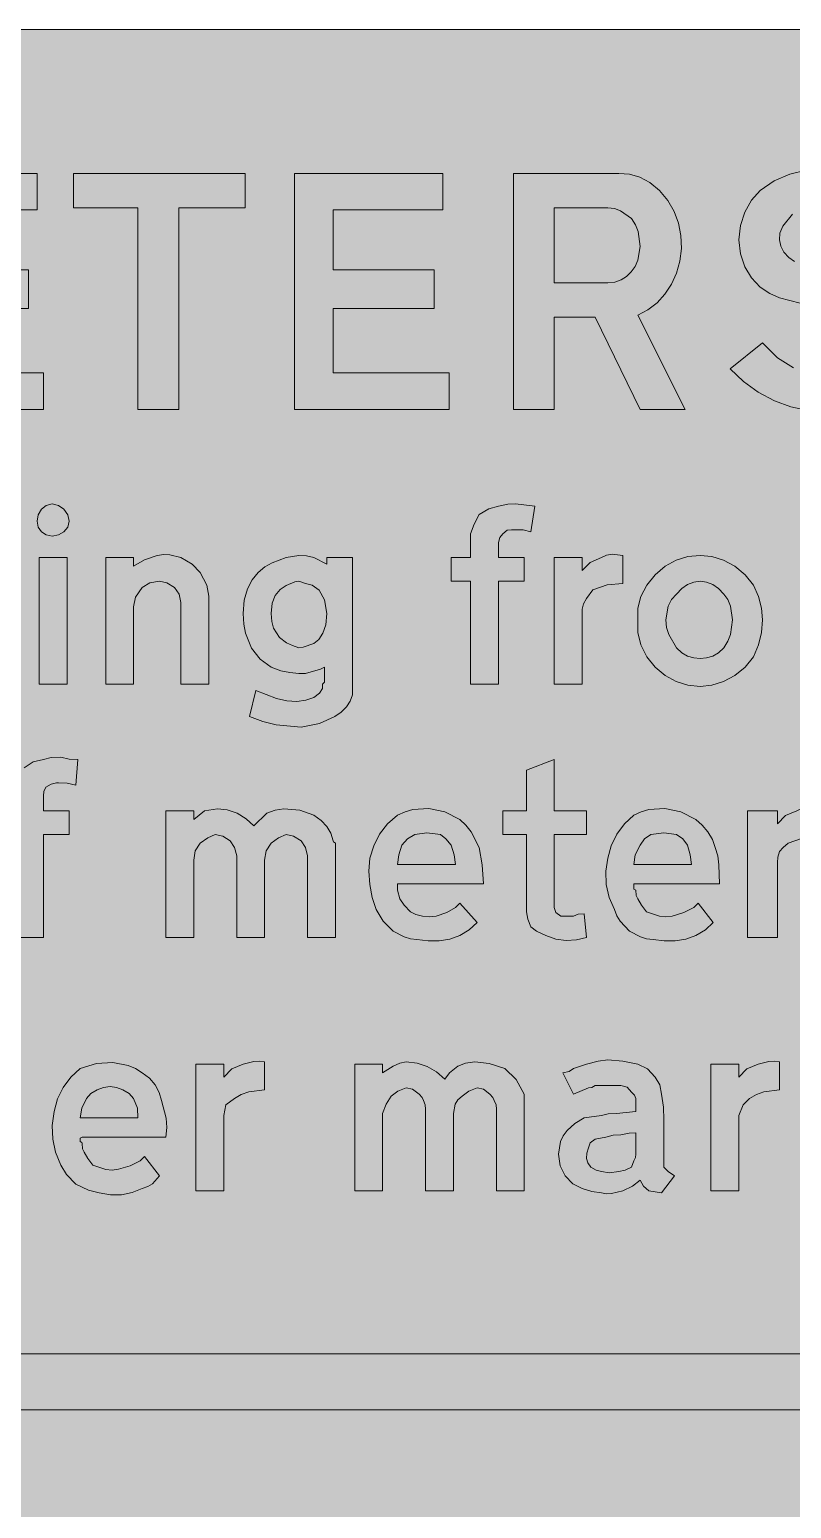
# Model space of a CAD drawing. Header units: metres. Extents: x 10 to 559, y 12 to 260.
# Drawn here: x 183.5 to 247.4, y 136.1 to 260.1 of the extents above; entities that cross this region are included whole.
import ezdxf

# ---------------------------------------------------------------- set-up
doc = ezdxf.new("R2010")
doc.units = ezdxf.units.M
for name, color, linetype, true_color in [('FILL_FIREBRICK_C36B00', 7, 'Continuous', 0xc36b00), ('FILL_WHITE_FFFFFF', 7, 'Continuous', 0xffffff), ('STROKE_WHITE_FFFFFF', 7, 'Continuous', 0xffffff)]:
    doc.layers.add(name, color=color, linetype=linetype, true_color=true_color)

msp = doc.modelspace()

# ---------------------------------------------------------------- hatches: boundary and pattern name
at = {"layer": 'FILL_FIREBRICK_C36B00', "true_color": 0xc36b00}
h = msp.add_hatch(color=7, dxfattribs=at)
h.dxf.hatch_style = 1
h.paths.add_polyline_path([(553.76, 259.97), (555.08, 259.58), (556.32, 258.96), (557.46, 258.12), (558.3, 256.98), (558.92, 255.74), (559.31, 254.42), (559.44, 253.08), (559.44, 19.26), (559.31, 17.91), (558.9, 16.56), (558.25, 15.32), (557.46, 14.22), (556.29, 13.28), (555.01, 12.6), (553.69, 12.2), (552.42, 12.06), (17.28, 12.06), (16.04, 12.2), (14.78, 12.6), (13.56, 13.28), (12.42, 14.22), (11.48, 15.36), (10.8, 16.61), (10.4, 17.92), (10.26, 19.26), (10.26, 253.08), (10.4, 254.34), (10.8, 255.6), (11.48, 256.93), (12.42, 258.12), (13.52, 259.04), (14.12, 259.36), (14.76, 259.56), (16.09, 259.97), (17.28, 260.1), (552.42, 260.1), (553.76, 259.97)])
at = {"layer": 'FILL_WHITE_FFFFFF', "true_color": 0xffffff}
h = msp.add_hatch(color=7, dxfattribs=at)
h.dxf.hatch_style = 1
h.paths.add_polyline_path([(257.76, 233.28), (257.74, 233.01), (257.58, 232.74), (257.47, 232.04), (257.22, 231.48), (256.66, 230.6), (255.96, 229.86), (254.76, 229.02), (253.37, 228.42), (251.88, 228.09), (250.38, 228.06), (248.82, 228.16), (247.36, 228.47), (245.98, 228.97), (244.62, 229.68), (243.38, 230.6), (242.28, 231.66), (244.98, 233.82), (246.23, 232.56), (247.57, 231.73), (249, 231.26), (250.56, 231.12), (251.76, 231.09), (252.85, 231.3), (253.75, 231.78), (254.09, 232.13), (254.34, 232.56), (254.44, 233.16), (254.43, 233.84), (254.29, 234.56), (253.98, 235.26), (253.45, 235.84), (252.7, 236.25), (251.78, 236.53), (250.74, 236.7), (250.02, 236.88), (248.15, 237.17), (246.42, 237.6), (245.61, 237.98), (244.8, 238.5), (244.06, 239.27), (243.49, 240.21), (243.13, 241.28), (243, 242.46), (243.13, 243.66), (243.49, 244.8), (244.06, 245.8), (244.8, 246.6), (245.97, 247.41), (247.27, 247.97), (248.65, 248.3), (250.02, 248.4), (251.02, 248.35), (251.98, 248.2), (252.92, 247.94), (253.84, 247.59), (255.64, 246.58), (257.4, 245.16), (254.7, 243.18), (254.19, 243.68), (253.61, 244.1), (252.34, 244.73), (251.03, 245.13), (249.84, 245.34), (248.6, 245.18), (248.04, 244.96), (247.5, 244.62), (246.69, 243.61), (246.44, 243.03), (246.42, 242.46), (246.52, 241.93), (246.78, 241.43), (247.18, 240.99), (247.68, 240.66), (248.76, 240.3), (253.26, 239.4), (254.05, 239.29), (254.7, 239.04), (255.49, 238.66), (256.14, 238.14), (256.67, 237.54), (257.15, 236.84), (257.53, 236.06), (257.76, 235.26), (257.94, 233.82), (257.76, 233.82), (257.76, 233.75), (257.76, 233.64), (257.76, 233.28)])
h = msp.add_hatch(color=7, dxfattribs=at)
h.dxf.hatch_style = 1
h.paths.add_polyline_path([(171.72, 248.04), (184.14, 248.04), (184.14, 244.98), (174.96, 244.98), (174.96, 239.94), (183.42, 239.94), (183.42, 236.7), (174.96, 236.7), (174.96, 231.3), (184.68, 231.3), (184.68, 228.24), (171.72, 228.24), (171.72, 248.04)])
h = msp.add_hatch(color=7, dxfattribs=at)
h.dxf.hatch_style = 1
h.paths.add_polyline_path([(201.6, 245.16), (196.02, 245.16), (196.02, 228.24), (192.6, 228.24), (192.6, 245.16), (187.2, 245.16), (187.2, 248.04), (201.6, 248.04), (201.6, 245.16)])
h = msp.add_hatch(color=7, dxfattribs=at)
h.dxf.hatch_style = 1
h.paths.add_polyline_path([(205.74, 248.04), (218.16, 248.04), (218.16, 244.98), (208.98, 244.98), (208.98, 239.94), (217.44, 239.94), (217.44, 236.7), (208.98, 236.7), (208.98, 231.3), (218.7, 231.3), (218.7, 228.24), (205.74, 228.24), (205.74, 248.04)])
h = msp.add_hatch(color=7, dxfattribs=at)
h.dxf.hatch_style = 1
h.paths.add_polyline_path([(232.92, 248.04), (233.83, 247.97), (234.7, 247.73), (235.53, 247.28), (236.34, 246.6), (237.05, 245.76), (237.58, 244.85), (237.93, 243.87), (238.14, 242.82), (238.18, 241.74), (238.06, 240.69), (237.78, 239.68), (237.35, 238.75), (236.8, 237.9), (236.14, 237.18), (235.38, 236.59), (234.54, 236.16), (238.5, 228.24), (234.72, 228.24), (230.94, 235.98), (227.52, 235.98), (227.52, 228.24), (224.1, 228.24), (224.1, 248.04), (232.92, 248.04)])
h.paths.add_polyline_path([(232.6, 238.93), (233.13, 239.11), (233.59, 239.4), (233.98, 239.78), (234.29, 240.24), (234.53, 240.76), (234.72, 241.92), (234.56, 243.16), (234.34, 243.72), (234, 244.26), (233.08, 244.91), (232.56, 245.1), (232.02, 245.16), (227.52, 245.16), (227.52, 238.86), (232.02, 238.86), (232.6, 238.93)], flags=16)
h = msp.add_hatch(color=7, dxfattribs=at)
h.dxf.hatch_style = 1
h.paths.add_polyline_path([(186.72, 218.38), (186.39, 217.98), (185.93, 217.72), (185.4, 217.62), (184.9, 217.72), (184.5, 217.98), (184.24, 218.38), (184.14, 218.88), (184.24, 219.41), (184.5, 219.87), (184.9, 220.2), (185.4, 220.32), (185.93, 220.2), (186.39, 219.87), (186.72, 219.41), (186.84, 218.88), (186.72, 218.38)])
h = msp.add_hatch(color=7, dxfattribs=at)
h.dxf.hatch_style = 1
h.paths.add_polyline_path([(222.84, 205.2), (220.5, 205.2), (220.5, 213.84), (218.88, 213.84), (218.88, 215.82), (220.5, 215.82), (220.5, 217.8), (220.79, 218.61), (221.22, 219.42), (222.03, 219.92), (222.84, 220.14), (223.63, 220.3), (224.28, 220.32), (225.9, 220.14), (225.54, 217.98), (224.91, 218.14), (224.28, 218.16), (224.1, 218.16), (223.92, 218.16), (223.56, 218.12), (223.2, 217.8), (222.95, 217.51), (222.84, 217.08), (222.84, 215.82), (225, 215.82), (225, 213.84), (222.84, 213.84), (222.84, 205.2)])
h = msp.add_hatch(color=7, dxfattribs=at)
h.dxf.hatch_style = 1
h.paths.add_polyline_path([(186.66, 215.82), (186.66, 205.2), (184.32, 205.2), (184.32, 215.82), (186.66, 215.82)])
h = msp.add_hatch(color=7, dxfattribs=at)
h.dxf.hatch_style = 1
h.paths.add_polyline_path([(193.61, 213.71), (192.96, 213.3), (192.4, 212.49), (192.24, 211.68), (192.24, 205.2), (189.9, 205.2), (189.9, 215.82), (192.24, 215.82), (192.24, 215.1), (193.16, 215.62), (194.22, 216), (194.76, 216.07), (195.28, 216.05), (196.2, 215.82), (197.14, 215.26), (197.82, 214.56), (198.38, 213.5), (198.54, 212.58), (198.54, 205.2), (196.2, 205.2), (196.2, 212.04), (196.06, 212.74), (195.66, 213.3), (195.03, 213.71), (194.4, 213.84), (193.61, 213.71)])
h = msp.add_hatch(color=7, dxfattribs=at)
h.dxf.hatch_style = 1
h.paths.add_polyline_path([(210.6, 215.82), (210.6, 204.3), (210.4, 203.78), (210.08, 203.3), (209.64, 202.86), (209.11, 202.48), (207.82, 201.9), (206.28, 201.6), (204.19, 201.78), (203.07, 202.06), (201.96, 202.5), (202.5, 204.66), (204.21, 204.01), (205.08, 203.82), (205.92, 203.76), (206.69, 203.85), (207.34, 204.1), (207.82, 204.44), (208.08, 204.84), (208.08, 205.2), (208.26, 205.38), (208.26, 206.28), (208.26, 206.46), (208.26, 206.64), (207.9, 206.46), (206.64, 206.1), (206.28, 206.1), (206.1, 206.1), (205.33, 206.17), (204.58, 206.33), (203.76, 206.64), (202.86, 207.29), (202.12, 208.22), (201.61, 209.48), (201.47, 210.25), (201.42, 211.14), (201.52, 212.26), (201.78, 213.19), (202.18, 213.95), (202.68, 214.56), (203.25, 215.04), (203.85, 215.39), (205.02, 215.82), (206.1, 216), (206.73, 215.98), (207.36, 215.82), (208.44, 215.28), (208.44, 215.82), (210.6, 215.82)])
h.paths.add_polyline_path([(205.02, 213.48), (204.52, 213.14), (204.12, 212.65), (203.86, 211.99), (203.76, 211.14), (203.82, 210.46), (203.97, 209.91), (204.46, 209.12), (205.05, 208.66), (205.56, 208.44), (206.1, 208.26), (206.46, 208.31), (207.36, 208.62), (207.76, 208.96), (208.1, 209.48), (208.35, 210.19), (208.44, 211.14), (208.26, 212.29), (207.81, 213.08), (207.22, 213.52), (206.64, 213.66), (206.1, 213.84), (205.76, 213.8), (205.02, 213.48)], flags=16)
h = msp.add_hatch(color=7, dxfattribs=at)
h.dxf.hatch_style = 1
h.paths.add_polyline_path([(230.53, 215.42), (231.48, 215.82), (231.91, 216.03), (232.38, 216.11), (233.28, 216), (233.28, 213.66), (231.95, 213.53), (230.76, 213.12), (230.22, 212.4), (229.97, 211.95), (229.86, 211.5), (229.86, 205.2), (227.52, 205.2), (227.52, 215.82), (229.86, 215.82), (229.86, 214.74), (230.53, 215.42)])
h = msp.add_hatch(color=7, dxfattribs=at)
h.dxf.hatch_style = 1
h.paths.add_polyline_path([(234.79, 212.56), (235.27, 213.51), (235.98, 214.38), (236.82, 215.09), (237.73, 215.6), (238.71, 215.9), (239.76, 216), (240.73, 215.9), (241.72, 215.6), (242.67, 215.09), (243.54, 214.38), (244.22, 213.51), (244.66, 212.56), (244.91, 211.57), (244.98, 210.6), (244.91, 209.53), (244.66, 208.49), (244.22, 207.51), (243.54, 206.64), (242.67, 205.93), (241.72, 205.43), (240.73, 205.12), (239.76, 205.02), (238.71, 205.12), (237.73, 205.43), (236.82, 205.93), (235.98, 206.64), (235.27, 207.51), (234.79, 208.49), (234.54, 209.53), (234.54, 210.6), (234.54, 211.57), (234.79, 212.56)])
h.paths.add_polyline_path([(238.7, 213.57), (238.22, 213.23), (237.78, 212.76), (237.34, 212.3), (237.06, 211.75), (236.88, 210.6), (236.94, 209.96), (237.13, 209.36), (237.78, 208.26), (238.22, 207.82), (238.7, 207.54), (239.22, 207.4), (239.76, 207.36), (240.3, 207.4), (240.82, 207.54), (241.3, 207.82), (241.74, 208.26), (242.08, 208.8), (242.3, 209.36), (242.46, 210.6), (242.3, 211.75), (242.08, 212.3), (241.74, 212.76), (241.3, 213.23), (240.82, 213.57), (240.3, 213.77), (239.76, 213.84), (239.22, 213.77), (238.7, 213.57)], flags=16)
h = msp.add_hatch(color=7, dxfattribs=at)
h.dxf.hatch_style = 1
h.paths.add_polyline_path([(182.34, 183.96), (182.34, 192.6), (180.54, 192.6), (180.54, 194.58), (182.34, 194.58), (182.34, 196.56), (182.5, 197.37), (183.06, 198.18), (183.8, 198.68), (184.68, 198.9), (185.33, 199.06), (186.12, 199.08), (186.84, 198.92), (187.56, 198.9), (187.38, 196.74), (186.66, 196.9), (185.94, 196.92), (185.83, 196.92), (185.76, 196.92), (185.31, 196.81), (184.86, 196.56), (184.7, 196.2), (184.68, 195.84), (184.68, 194.58), (186.84, 194.58), (186.84, 192.6), (184.68, 192.6), (184.68, 183.96), (182.34, 183.96)])
h = msp.add_hatch(color=7, dxfattribs=at)
h.dxf.hatch_style = 1
h.paths.add_polyline_path([(227.65, 186.05), (228.06, 185.76), (229.14, 185.76), (229.52, 185.92), (230.04, 185.94), (230.22, 183.96), (229.38, 183.76), (228.51, 183.71), (227.64, 183.83), (226.8, 184.14), (226.03, 184.5), (225.54, 184.86), (225.29, 185.49), (225.18, 186.12), (225.18, 192.6), (223.2, 192.6), (223.2, 194.58), (225.18, 194.58), (225.18, 198), (227.52, 198.9), (227.52, 194.58), (230.22, 194.58), (230.22, 192.6), (227.52, 192.6), (227.52, 186.48), (227.65, 186.05)])
h = msp.add_hatch(color=7, dxfattribs=at)
h.dxf.hatch_style = 1
h.paths.add_polyline_path([(197.28, 193.86), (198.18, 194.58), (199.26, 194.76), (200.09, 194.66), (200.92, 194.38), (201.69, 193.92), (202.32, 193.32), (203.4, 194.4), (204.12, 194.65), (204.84, 194.76), (206.17, 194.63), (207.36, 194.22), (207.97, 193.78), (208.44, 193.28), (208.78, 192.7), (208.98, 192.06), (209, 191.97), (209.16, 191.88), (209.16, 191.52), (209.16, 183.96), (206.82, 183.96), (206.82, 190.8), (206.64, 191.52), (206.28, 192.06), (205.65, 192.47), (205.02, 192.6), (204.39, 192.31), (203.76, 191.88), (203.35, 191.23), (203.22, 190.44), (203.22, 183.96), (200.88, 183.96), (200.88, 190.8), (200.7, 191.52), (200.34, 192.06), (199.71, 192.47), (199.08, 192.6), (198.45, 192.31), (197.82, 191.88), (197.41, 191.23), (197.28, 190.44), (197.28, 183.96), (194.94, 183.96), (194.94, 194.58), (197.28, 194.58), (197.28, 193.86)])
h = msp.add_hatch(color=7, dxfattribs=at)
h.dxf.hatch_style = 1
h.paths.add_polyline_path([(214.94, 184.01), (214.02, 184.5), (213.17, 185.33), (212.58, 186.3), (212.24, 187.3), (212.04, 188.39), (211.97, 189.51), (212.04, 190.62), (212.38, 191.66), (212.87, 192.62), (213.53, 193.48), (214.38, 194.22), (215, 194.51), (215.65, 194.7), (216.99, 194.78), (218.33, 194.5), (219.6, 193.86), (220.11, 193.39), (220.55, 192.83), (221.22, 191.52), (221.47, 190.06), (221.58, 188.46), (214.38, 188.46), (214.38, 188.28), (214.38, 188.1), (214.38, 187.92), (214.56, 187.2), (214.94, 186.66), (215.46, 186.12), (215.92, 185.89), (216.47, 185.74), (217.05, 185.69), (217.62, 185.76), (218.5, 186.05), (219.24, 186.48), (219.6, 186.84), (221.04, 185.22), (220.39, 184.61), (219.6, 184.14), (218.76, 183.83), (217.87, 183.69), (216.94, 183.68), (216, 183.78), (215.46, 183.84), (214.94, 184.01)])
h.paths.add_polyline_path([(219.13, 190.89), (218.88, 191.7), (218.43, 192.22), (217.98, 192.6), (216.83, 192.74), (215.82, 192.6), (215.21, 192.22), (214.74, 191.7), (214.49, 190.89), (214.38, 190.08), (219.24, 190.08), (219.13, 190.89)], flags=16)
h = msp.add_hatch(color=7, dxfattribs=at)
h.dxf.hatch_style = 1
h.paths.add_polyline_path([(234.74, 184.01), (233.82, 184.5), (233.05, 185.33), (232.76, 185.79), (232.56, 186.3), (232.12, 187.3), (231.88, 188.39), (231.85, 189.51), (232.02, 190.62), (232.28, 191.66), (232.76, 192.62), (233.41, 193.48), (234.18, 194.22), (234.8, 194.51), (235.45, 194.7), (236.79, 194.78), (238.13, 194.5), (239.4, 193.86), (239.93, 193.39), (240.41, 192.83), (240.79, 192.19), (241.02, 191.52), (241.23, 190.81), (241.33, 190.06), (241.38, 188.46), (234.18, 188.46), (234.18, 188.28), (234.18, 188.1), (234.2, 188.01), (234.36, 187.92), (234.38, 187.49), (234.54, 187.2), (234.83, 186.66), (235.26, 186.12), (236.34, 185.74), (236.88, 185.69), (237.42, 185.76), (238.39, 186.05), (239.22, 186.48), (239.58, 186.84), (240.84, 185.22), (240.19, 184.61), (239.4, 184.14), (238.56, 183.83), (237.67, 183.69), (236.74, 183.68), (235.8, 183.78), (235.26, 183.84), (234.74, 184.01)])
h.paths.add_polyline_path([(238.93, 190.89), (238.68, 191.7), (238.3, 192.22), (237.78, 192.6), (236.7, 192.74), (235.62, 192.6), (235.1, 192.22), (234.72, 191.7), (234.31, 190.89), (234.18, 190.08), (239.04, 190.08), (238.93, 190.89)], flags=16)
h = msp.add_hatch(color=7, dxfattribs=at)
h.dxf.hatch_style = 1
h.paths.add_polyline_path([(246.91, 194.18), (247.86, 194.58), (248.29, 194.79), (248.76, 194.87), (249.66, 194.76), (249.66, 192.42), (248.33, 192.29), (247.14, 191.88), (246.71, 191.52), (246.42, 191.16), (246.26, 190.71), (246.24, 190.26), (246.24, 183.96), (243.72, 183.96), (243.72, 194.58), (246.24, 194.58), (246.24, 193.5), (246.91, 194.18)])
h = msp.add_hatch(color=7, dxfattribs=at)
h.dxf.hatch_style = 1
h.paths.add_polyline_path([(228.76, 172.73), (229.14, 172.98), (230.22, 173.34), (231.19, 173.59), (232.02, 173.7), (233.28, 173.59), (234.54, 173.34), (235.33, 172.94), (235.98, 172.26), (236.38, 171.61), (236.52, 170.82), (236.68, 169.74), (236.7, 168.66), (236.7, 165.24), (236.7, 164.7), (237.06, 164.34), (237.6, 163.98), (236.52, 162.54), (235.44, 162.72), (235.01, 163.1), (234.72, 163.62), (234.07, 163.1), (233.28, 162.72), (232.31, 162.5), (231.89, 162.47), (231.48, 162.54), (230.67, 162.65), (229.86, 162.9), (229.07, 163.31), (228.42, 163.98), (228.01, 164.81), (227.88, 165.78), (228.04, 166.84), (228.26, 167.32), (228.6, 167.76), (229.25, 168.37), (230.04, 168.84), (231.48, 169.02), (232.04, 169.18), (232.74, 169.2), (234.36, 169.38), (234.36, 169.92), (234.36, 170.46), (234.25, 170.73), (234, 171), (233.62, 171.41), (233.1, 171.54), (231.66, 171.54), (230.94, 171.54), (230.67, 171.38), (230.4, 171.36), (229.14, 170.82), (228.24, 172.62), (228.76, 172.73)])
h.paths.add_polyline_path([(232.92, 164.34), (233.46, 164.45), (234, 164.7), (234.18, 165.24), (234.34, 165.51), (234.36, 165.78), (234.36, 167.58), (233.8, 167.56), (233.1, 167.4), (232.47, 167.38), (231.84, 167.22), (230.94, 167.04), (230.53, 166.75), (230.4, 166.32), (230.24, 165.87), (230.22, 165.42), (230.33, 165.06), (230.58, 164.7), (231.03, 164.45), (231.48, 164.34), (232.13, 164.21), (232.92, 164.34)], flags=16)
h = msp.add_hatch(color=7, dxfattribs=at)
h.dxf.hatch_style = 1
h.paths.add_polyline_path([(187.38, 163.26), (186.62, 164.07), (186.12, 164.88), (185.68, 165.96), (185.45, 167.06), (185.41, 168.2), (185.58, 169.38), (185.84, 170.42), (186.32, 171.38), (186.97, 172.24), (187.74, 172.98), (189.11, 173.38), (190.49, 173.48), (191.79, 173.23), (192.4, 172.98), (192.96, 172.62), (193.57, 172.15), (194.04, 171.59), (194.38, 170.95), (194.58, 170.28), (194.96, 168.82), (195.01, 168.03), (194.94, 167.22), (187.92, 167.22), (187.76, 167.13), (187.74, 167.04), (187.74, 166.86), (187.9, 166.77), (187.92, 166.68), (187.94, 166.25), (188.1, 165.96), (188.39, 165.42), (188.82, 164.88), (189.9, 164.5), (190.44, 164.45), (190.98, 164.52), (191.95, 164.81), (192.78, 165.24), (193.14, 165.6), (194.4, 163.98), (193.82, 163.31), (193.44, 163.07), (192.96, 162.9), (192.12, 162.57), (191.23, 162.38), (190.3, 162.37), (189.36, 162.54), (188.44, 162.77), (187.38, 163.26)])
h.paths.add_polyline_path([(192.56, 169.65), (192.24, 170.46), (191.86, 170.89), (191.34, 171.18), (190.8, 171.38), (190.26, 171.45), (189.72, 171.38), (189.18, 171.18), (188.66, 170.89), (188.28, 170.46), (187.88, 169.65), (187.74, 168.84), (192.6, 168.84), (192.56, 169.65)], flags=16)
h = msp.add_hatch(color=7, dxfattribs=at)
h.dxf.hatch_style = 1
h.paths.add_polyline_path([(200.47, 172.94), (201.42, 173.34), (202.32, 173.57), (202.79, 173.59), (203.22, 173.52), (203.22, 171.18), (201.89, 171.02), (201.27, 170.8), (200.7, 170.46), (199.98, 169.92), (199.8, 169.02), (199.8, 162.72), (197.46, 162.72), (197.46, 173.34), (199.8, 173.34), (199.8, 172.26), (200.47, 172.94)])
h = msp.add_hatch(color=7, dxfattribs=at)
h.dxf.hatch_style = 1
h.paths.add_polyline_path([(213.12, 172.62), (214.02, 173.16), (214.56, 173.41), (215.1, 173.52), (216.01, 173.42), (216.85, 173.14), (217.63, 172.68), (218.34, 172.08), (218.74, 172.62), (219.42, 173.16), (220.07, 173.41), (220.86, 173.52), (222.05, 173.39), (223.38, 172.98), (224.32, 172.04), (225, 170.82), (225, 170.64), (225, 170.28), (225, 162.72), (222.66, 162.72), (222.66, 169.56), (222.64, 169.92), (222.48, 170.28), (222.37, 170.55), (222.12, 170.82), (221.58, 171.23), (221.04, 171.36), (220.34, 171.07), (219.78, 170.64), (219.44, 170.34), (219.22, 169.99), (219.06, 169.2), (219.06, 162.72), (216.72, 162.72), (216.72, 169.56), (216.7, 169.92), (216.54, 170.28), (216.43, 170.55), (216.18, 170.82), (215.64, 171.23), (215.1, 171.36), (214.4, 171.07), (213.84, 170.64), (213.41, 169.99), (213.12, 169.2), (213.12, 162.72), (210.78, 162.72), (210.78, 173.34), (213.12, 173.34), (213.12, 172.62)])
h = msp.add_hatch(color=7, dxfattribs=at)
h.dxf.hatch_style = 1
h.paths.add_polyline_path([(243.67, 172.94), (244.62, 173.34), (245.52, 173.57), (245.99, 173.59), (246.42, 173.52), (246.42, 171.18), (245.09, 171.02), (244.47, 170.8), (243.9, 170.46), (243.36, 169.92), (243, 169.02), (243, 162.72), (240.66, 162.72), (240.66, 173.34), (243, 173.34), (243, 172.26), (243.67, 172.94)])
h = msp.add_hatch(color=7, dxfattribs=at)
h.dxf.hatch_style = 1
h.paths.add_polyline_path([(63.36, 144.36), (63.36, 149.04), (496.8, 149.04), (492.12, 153.9), (499.32, 153.9), (506.34, 146.7), (499.32, 139.68), (492.12, 139.68), (496.8, 144.36), (63.36, 144.36)])

# ---------------------------------------------------------------- linework, layer by layer
at = {"layer": 'FILL_FIREBRICK_C36B00', "lineweight": 0, "true_color": 0xc36b00}
msp.add_lwpolyline([(552.42, 12.06), (17.28, 12.06), (16.04, 12.2), (14.78, 12.6), (13.56, 13.28), (12.42, 14.22), (11.48, 15.36), (10.8, 16.61), (10.4, 17.92), (10.26, 19.26), (10.26, 253.08), (10.4, 254.34), (10.8, 255.6), (11.48, 256.93), (12.42, 258.12), (13.52, 259.04), (14.12, 259.36), (14.76, 259.56), (16.09, 259.97), (17.28, 260.1), (552.42, 260.1)], dxfattribs=at)
at = {"layer": 'FILL_WHITE_FFFFFF', "lineweight": 0, "true_color": 0xffffff}
for points in [[(248.15, 237.17), (246.42, 237.6), (245.61, 237.98), (244.8, 238.5), (244.06, 239.27), (243.49, 240.21), (243.13, 241.28), (243, 242.46), (243.13, 243.66), (243.49, 244.8), (244.06, 245.8), (244.8, 246.6), (245.97, 247.41), (247.27, 247.97), (248.65, 248.3)], [(247.5, 244.62), (246.69, 243.61), (246.44, 243.03), (246.42, 242.46), (246.52, 241.93), (246.78, 241.43), (247.18, 240.99), (247.68, 240.66)], [(248.82, 228.16), (247.36, 228.47), (245.98, 228.97), (244.62, 229.68), (243.38, 230.6), (242.28, 231.66), (244.98, 233.82), (246.23, 232.56), (247.57, 231.73)], [(183.06, 198.18), (183.8, 198.68), (184.68, 198.9), (185.33, 199.06), (186.12, 199.08), (186.84, 198.92), (187.56, 198.9), (187.38, 196.74), (186.66, 196.9), (185.94, 196.92), (185.83, 196.92), (185.76, 196.92), (185.31, 196.81), (184.86, 196.56), (184.7, 196.2), (184.68, 195.84), (184.68, 194.58), (186.84, 194.58), (186.84, 192.6), (184.68, 192.6), (184.68, 183.96), (182.34, 183.96)]]:
    msp.add_lwpolyline(points, dxfattribs=at)
for points in [[(171.72, 248.04), (184.14, 248.04), (184.14, 244.98), (174.96, 244.98), (174.96, 239.94), (183.42, 239.94), (183.42, 236.7), (174.96, 236.7), (174.96, 231.3), (184.68, 231.3), (184.68, 228.24), (171.72, 228.24)], [(201.6, 245.16), (196.02, 245.16), (196.02, 228.24), (192.6, 228.24), (192.6, 245.16), (187.2, 245.16), (187.2, 248.04), (201.6, 248.04)], [(205.74, 248.04), (218.16, 248.04), (218.16, 244.98), (208.98, 244.98), (208.98, 239.94), (217.44, 239.94), (217.44, 236.7), (208.98, 236.7), (208.98, 231.3), (218.7, 231.3), (218.7, 228.24), (205.74, 228.24)], [(232.92, 248.04), (233.83, 247.97), (234.7, 247.73), (235.53, 247.28), (236.34, 246.6), (237.05, 245.76), (237.58, 244.85), (237.93, 243.87), (238.14, 242.82), (238.18, 241.74), (238.06, 240.69), (237.78, 239.68), (237.35, 238.75), (236.8, 237.9), (236.14, 237.18), (235.38, 236.59), (234.54, 236.16), (238.5, 228.24), (234.72, 228.24), (230.94, 235.98), (227.52, 235.98), (227.52, 228.24), (224.1, 228.24), (224.1, 248.04)], [(232.6, 238.93), (233.13, 239.11), (233.59, 239.4), (233.98, 239.78), (234.29, 240.24), (234.53, 240.76), (234.72, 241.92), (234.56, 243.16), (234.34, 243.72), (234, 244.26), (233.08, 244.91), (232.56, 245.1), (232.02, 245.16), (227.52, 245.16), (227.52, 238.86), (232.02, 238.86)], [(186.72, 218.38), (186.39, 217.98), (185.93, 217.72), (185.4, 217.62), (184.9, 217.72), (184.5, 217.98), (184.24, 218.38), (184.14, 218.88), (184.24, 219.41), (184.5, 219.87), (184.9, 220.2), (185.4, 220.32), (185.93, 220.2), (186.39, 219.87), (186.72, 219.41), (186.84, 218.88)], [(222.84, 205.2), (220.5, 205.2), (220.5, 213.84), (218.88, 213.84), (218.88, 215.82), (220.5, 215.82), (220.5, 217.8), (220.79, 218.61), (221.22, 219.42), (222.03, 219.92), (222.84, 220.14), (223.63, 220.3), (224.28, 220.32), (225.9, 220.14), (225.54, 217.98), (224.91, 218.14), (224.28, 218.16), (224.1, 218.16), (223.92, 218.16), (223.56, 218.12), (223.2, 217.8), (222.95, 217.51), (222.84, 217.08), (222.84, 215.82), (225, 215.82), (225, 213.84), (222.84, 213.84)], [(186.66, 215.82), (186.66, 205.2), (184.32, 205.2), (184.32, 215.82)], [(193.61, 213.71), (192.96, 213.3), (192.4, 212.49), (192.24, 211.68), (192.24, 205.2), (189.9, 205.2), (189.9, 215.82), (192.24, 215.82), (192.24, 215.1), (193.16, 215.62), (194.22, 216), (194.76, 216.07), (195.28, 216.05), (196.2, 215.82), (197.14, 215.26), (197.82, 214.56), (198.38, 213.5), (198.54, 212.58), (198.54, 205.2), (196.2, 205.2), (196.2, 212.04), (196.06, 212.74), (195.66, 213.3), (195.03, 213.71), (194.4, 213.84)], [(210.6, 215.82), (210.6, 204.3), (210.4, 203.78), (210.08, 203.3), (209.64, 202.86), (209.11, 202.48), (207.82, 201.9), (206.28, 201.6), (204.19, 201.78), (203.07, 202.06), (201.96, 202.5), (202.5, 204.66), (204.21, 204.01), (205.08, 203.82), (205.92, 203.76), (206.69, 203.85), (207.34, 204.1), (207.82, 204.44), (208.08, 204.84), (208.08, 205.2), (208.26, 205.38), (208.26, 206.28), (208.26, 206.46), (208.26, 206.64), (207.9, 206.46), (206.64, 206.1), (206.28, 206.1), (206.1, 206.1), (205.33, 206.17), (204.58, 206.33), (203.76, 206.64), (202.86, 207.29), (202.12, 208.22), (201.61, 209.48), (201.47, 210.25), (201.42, 211.14), (201.52, 212.26), (201.78, 213.19), (202.18, 213.95), (202.68, 214.56), (203.25, 215.04), (203.85, 215.39), (205.02, 215.82), (206.1, 216), (206.73, 215.98), (207.36, 215.82), (208.44, 215.28), (208.44, 215.82)], [(230.53, 215.42), (231.48, 215.82), (231.91, 216.03), (232.38, 216.11), (233.28, 216), (233.28, 213.66), (231.95, 213.53), (230.76, 213.12), (230.22, 212.4), (229.97, 211.95), (229.86, 211.5), (229.86, 205.2), (227.52, 205.2), (227.52, 215.82), (229.86, 215.82), (229.86, 214.74)], [(234.79, 212.56), (235.27, 213.51), (235.98, 214.38), (236.82, 215.09), (237.73, 215.6), (238.71, 215.9), (239.76, 216), (240.73, 215.9), (241.72, 215.6), (242.67, 215.09), (243.54, 214.38), (244.22, 213.51), (244.66, 212.56), (244.91, 211.57), (244.98, 210.6), (244.91, 209.53), (244.66, 208.49), (244.22, 207.51), (243.54, 206.64), (242.67, 205.93), (241.72, 205.43), (240.73, 205.12), (239.76, 205.02), (238.71, 205.12), (237.73, 205.43), (236.82, 205.93), (235.98, 206.64), (235.27, 207.51), (234.79, 208.49), (234.54, 209.53), (234.54, 210.6), (234.54, 211.57)], [(205.02, 213.48), (204.52, 213.14), (204.12, 212.65), (203.86, 211.99), (203.76, 211.14), (203.82, 210.46), (203.97, 209.91), (204.46, 209.12), (205.05, 208.66), (205.56, 208.44), (206.1, 208.26), (206.46, 208.31), (207.36, 208.62), (207.76, 208.96), (208.1, 209.48), (208.35, 210.19), (208.44, 211.14), (208.26, 212.29), (207.81, 213.08), (207.22, 213.52), (206.64, 213.66), (206.1, 213.84), (205.76, 213.8)], [(238.7, 213.57), (238.22, 213.23), (237.78, 212.76), (237.34, 212.3), (237.06, 211.75), (236.88, 210.6), (236.94, 209.96), (237.13, 209.36), (237.78, 208.26), (238.22, 207.82), (238.7, 207.54), (239.22, 207.4), (239.76, 207.36), (240.3, 207.4), (240.82, 207.54), (241.3, 207.82), (241.74, 208.26), (242.08, 208.8), (242.3, 209.36), (242.46, 210.6), (242.3, 211.75), (242.08, 212.3), (241.74, 212.76), (241.3, 213.23), (240.82, 213.57), (240.3, 213.77), (239.76, 213.84), (239.22, 213.77)], [(227.65, 186.05), (228.06, 185.76), (229.14, 185.76), (229.52, 185.92), (230.04, 185.94), (230.22, 183.96), (229.38, 183.76), (228.51, 183.71), (227.64, 183.83), (226.8, 184.14), (226.03, 184.5), (225.54, 184.86), (225.29, 185.49), (225.18, 186.12), (225.18, 192.6), (223.2, 192.6), (223.2, 194.58), (225.18, 194.58), (225.18, 198), (227.52, 198.9), (227.52, 194.58), (230.22, 194.58), (230.22, 192.6), (227.52, 192.6), (227.52, 186.48)], [(197.28, 193.86), (198.18, 194.58), (199.26, 194.76), (200.09, 194.66), (200.92, 194.38), (201.69, 193.92), (202.32, 193.32), (203.4, 194.4), (204.12, 194.65), (204.84, 194.76), (206.17, 194.63), (207.36, 194.22), (207.97, 193.78), (208.44, 193.28), (208.78, 192.7), (208.98, 192.06), (209, 191.97), (209.16, 191.88), (209.16, 191.52), (209.16, 183.96), (206.82, 183.96), (206.82, 190.8), (206.64, 191.52), (206.28, 192.06), (205.65, 192.47), (205.02, 192.6), (204.39, 192.31), (203.76, 191.88), (203.35, 191.23), (203.22, 190.44), (203.22, 183.96), (200.88, 183.96), (200.88, 190.8), (200.7, 191.52), (200.34, 192.06), (199.71, 192.47), (199.08, 192.6), (198.45, 192.31), (197.82, 191.88), (197.41, 191.23), (197.28, 190.44), (197.28, 183.96), (194.94, 183.96), (194.94, 194.58), (197.28, 194.58)], [(214.94, 184.01), (214.02, 184.5), (213.17, 185.33), (212.58, 186.3), (212.24, 187.3), (212.04, 188.39), (211.97, 189.51), (212.04, 190.62), (212.38, 191.66), (212.87, 192.62), (213.53, 193.48), (214.38, 194.22), (215, 194.51), (215.65, 194.7), (216.99, 194.78), (218.33, 194.5), (219.6, 193.86), (220.11, 193.39), (220.55, 192.83), (221.22, 191.52), (221.47, 190.06), (221.58, 188.46), (214.38, 188.46), (214.38, 188.28), (214.38, 188.1), (214.38, 187.92), (214.56, 187.2), (214.94, 186.66), (215.46, 186.12), (215.92, 185.89), (216.47, 185.74), (217.05, 185.69), (217.62, 185.76), (218.5, 186.05), (219.24, 186.48), (219.6, 186.84), (221.04, 185.22), (220.39, 184.61), (219.6, 184.14), (218.76, 183.83), (217.87, 183.69), (216.94, 183.68), (216, 183.78), (215.46, 183.84)], [(234.74, 184.01), (233.82, 184.5), (233.05, 185.33), (232.76, 185.79), (232.56, 186.3), (232.12, 187.3), (231.88, 188.39), (231.85, 189.51), (232.02, 190.62), (232.28, 191.66), (232.76, 192.62), (233.41, 193.48), (234.18, 194.22), (234.8, 194.51), (235.45, 194.7), (236.79, 194.78), (238.13, 194.5), (239.4, 193.86), (239.93, 193.39), (240.41, 192.83), (240.79, 192.19), (241.02, 191.52), (241.23, 190.81), (241.33, 190.06), (241.38, 188.46), (234.18, 188.46), (234.18, 188.28), (234.18, 188.1), (234.2, 188.01), (234.36, 187.92), (234.38, 187.49), (234.54, 187.2), (234.83, 186.66), (235.26, 186.12), (236.34, 185.74), (236.88, 185.69), (237.42, 185.76), (238.39, 186.05), (239.22, 186.48), (239.58, 186.84), (240.84, 185.22), (240.19, 184.61), (239.4, 184.14), (238.56, 183.83), (237.67, 183.69), (236.74, 183.68), (235.8, 183.78), (235.26, 183.84)], [(246.91, 194.18), (247.86, 194.58), (248.29, 194.79), (248.76, 194.87), (249.66, 194.76), (249.66, 192.42), (248.33, 192.29), (247.14, 191.88), (246.71, 191.52), (246.42, 191.16), (246.26, 190.71), (246.24, 190.26), (246.24, 183.96), (243.72, 183.96), (243.72, 194.58), (246.24, 194.58), (246.24, 193.5)], [(219.13, 190.89), (218.88, 191.7), (218.43, 192.22), (217.98, 192.6), (216.83, 192.74), (215.82, 192.6), (215.21, 192.22), (214.74, 191.7), (214.49, 190.89), (214.38, 190.08), (219.24, 190.08)], [(238.93, 190.89), (238.68, 191.7), (238.3, 192.22), (237.78, 192.6), (236.7, 192.74), (235.62, 192.6), (235.1, 192.22), (234.72, 191.7), (234.31, 190.89), (234.18, 190.08), (239.04, 190.08)], [(228.76, 172.73), (229.14, 172.98), (230.22, 173.34), (231.19, 173.59), (232.02, 173.7), (233.28, 173.59), (234.54, 173.34), (235.33, 172.94), (235.98, 172.26), (236.38, 171.61), (236.52, 170.82), (236.68, 169.74), (236.7, 168.66), (236.7, 165.24), (236.7, 164.7), (237.06, 164.34), (237.6, 163.98), (236.52, 162.54), (235.44, 162.72), (235.01, 163.1), (234.72, 163.62), (234.07, 163.1), (233.28, 162.72), (232.31, 162.5), (231.89, 162.47), (231.48, 162.54), (230.67, 162.65), (229.86, 162.9), (229.07, 163.31), (228.42, 163.98), (228.01, 164.81), (227.88, 165.78), (228.04, 166.84), (228.26, 167.32), (228.6, 167.76), (229.25, 168.37), (230.04, 168.84), (231.48, 169.02), (232.04, 169.18), (232.74, 169.2), (234.36, 169.38), (234.36, 169.92), (234.36, 170.46), (234.25, 170.73), (234, 171), (233.62, 171.41), (233.1, 171.54), (231.66, 171.54), (230.94, 171.54), (230.67, 171.38), (230.4, 171.36), (229.14, 170.82), (228.24, 172.62)], [(187.38, 163.26), (186.62, 164.07), (186.12, 164.88), (185.68, 165.96), (185.45, 167.06), (185.41, 168.2), (185.58, 169.38), (185.84, 170.42), (186.32, 171.38), (186.97, 172.24), (187.74, 172.98), (189.11, 173.38), (190.49, 173.48), (191.79, 173.23), (192.4, 172.98), (192.96, 172.62), (193.57, 172.15), (194.04, 171.59), (194.38, 170.95), (194.58, 170.28), (194.96, 168.82), (195.01, 168.03), (194.94, 167.22), (187.92, 167.22), (187.76, 167.13), (187.74, 167.04), (187.74, 166.86), (187.9, 166.77), (187.92, 166.68), (187.94, 166.25), (188.1, 165.96), (188.39, 165.42), (188.82, 164.88), (189.9, 164.5), (190.44, 164.45), (190.98, 164.52), (191.95, 164.81), (192.78, 165.24), (193.14, 165.6), (194.4, 163.98), (193.82, 163.31), (193.44, 163.07), (192.96, 162.9), (192.12, 162.57), (191.23, 162.38), (190.3, 162.37), (189.36, 162.54), (188.44, 162.77)], [(200.47, 172.94), (201.42, 173.34), (202.32, 173.57), (202.79, 173.59), (203.22, 173.52), (203.22, 171.18), (201.89, 171.02), (201.27, 170.8), (200.7, 170.46), (199.98, 169.92), (199.8, 169.02), (199.8, 162.72), (197.46, 162.72), (197.46, 173.34), (199.8, 173.34), (199.8, 172.26)], [(213.12, 172.62), (214.02, 173.16), (214.56, 173.41), (215.1, 173.52), (216.01, 173.42), (216.85, 173.14), (217.63, 172.68), (218.34, 172.08), (218.74, 172.62), (219.42, 173.16), (220.07, 173.41), (220.86, 173.52), (222.05, 173.39), (223.38, 172.98), (224.32, 172.04), (225, 170.82), (225, 170.64), (225, 170.28), (225, 162.72), (222.66, 162.72), (222.66, 169.56), (222.64, 169.92), (222.48, 170.28), (222.37, 170.55), (222.12, 170.82), (221.58, 171.23), (221.04, 171.36), (220.34, 171.07), (219.78, 170.64), (219.44, 170.34), (219.22, 169.99), (219.06, 169.2), (219.06, 162.72), (216.72, 162.72), (216.72, 169.56), (216.7, 169.92), (216.54, 170.28), (216.43, 170.55), (216.18, 170.82), (215.64, 171.23), (215.1, 171.36), (214.4, 171.07), (213.84, 170.64), (213.41, 169.99), (213.12, 169.2), (213.12, 162.72), (210.78, 162.72), (210.78, 173.34), (213.12, 173.34)], [(243.67, 172.94), (244.62, 173.34), (245.52, 173.57), (245.99, 173.59), (246.42, 173.52), (246.42, 171.18), (245.09, 171.02), (244.47, 170.8), (243.9, 170.46), (243.36, 169.92), (243, 169.02), (243, 162.72), (240.66, 162.72), (240.66, 173.34), (243, 173.34), (243, 172.26)], [(192.56, 169.65), (192.24, 170.46), (191.86, 170.89), (191.34, 171.18), (190.8, 171.38), (190.26, 171.45), (189.72, 171.38), (189.18, 171.18), (188.66, 170.89), (188.28, 170.46), (187.88, 169.65), (187.74, 168.84), (192.6, 168.84)], [(232.92, 164.34), (233.46, 164.45), (234, 164.7), (234.18, 165.24), (234.34, 165.51), (234.36, 165.78), (234.36, 167.58), (233.8, 167.56), (233.1, 167.4), (232.47, 167.38), (231.84, 167.22), (230.94, 167.04), (230.53, 166.75), (230.4, 166.32), (230.24, 165.87), (230.22, 165.42), (230.33, 165.06), (230.58, 164.7), (231.03, 164.45), (231.48, 164.34), (232.13, 164.21)], [(63.36, 144.36), (63.36, 149.04), (496.8, 149.04), (492.12, 153.9), (499.32, 153.9), (506.34, 146.7), (499.32, 139.68), (492.12, 139.68), (496.8, 144.36)]]:
    msp.add_lwpolyline(points, close=True, dxfattribs=at)
at = {"layer": 'STROKE_WHITE_FFFFFF', "lineweight": 0, "true_color": 0xffffff}
msp.add_lwpolyline([(224.1, 228.24), (224.1, 248.04)], dxfattribs=at)

doc.saveas('drawing.dxf')
